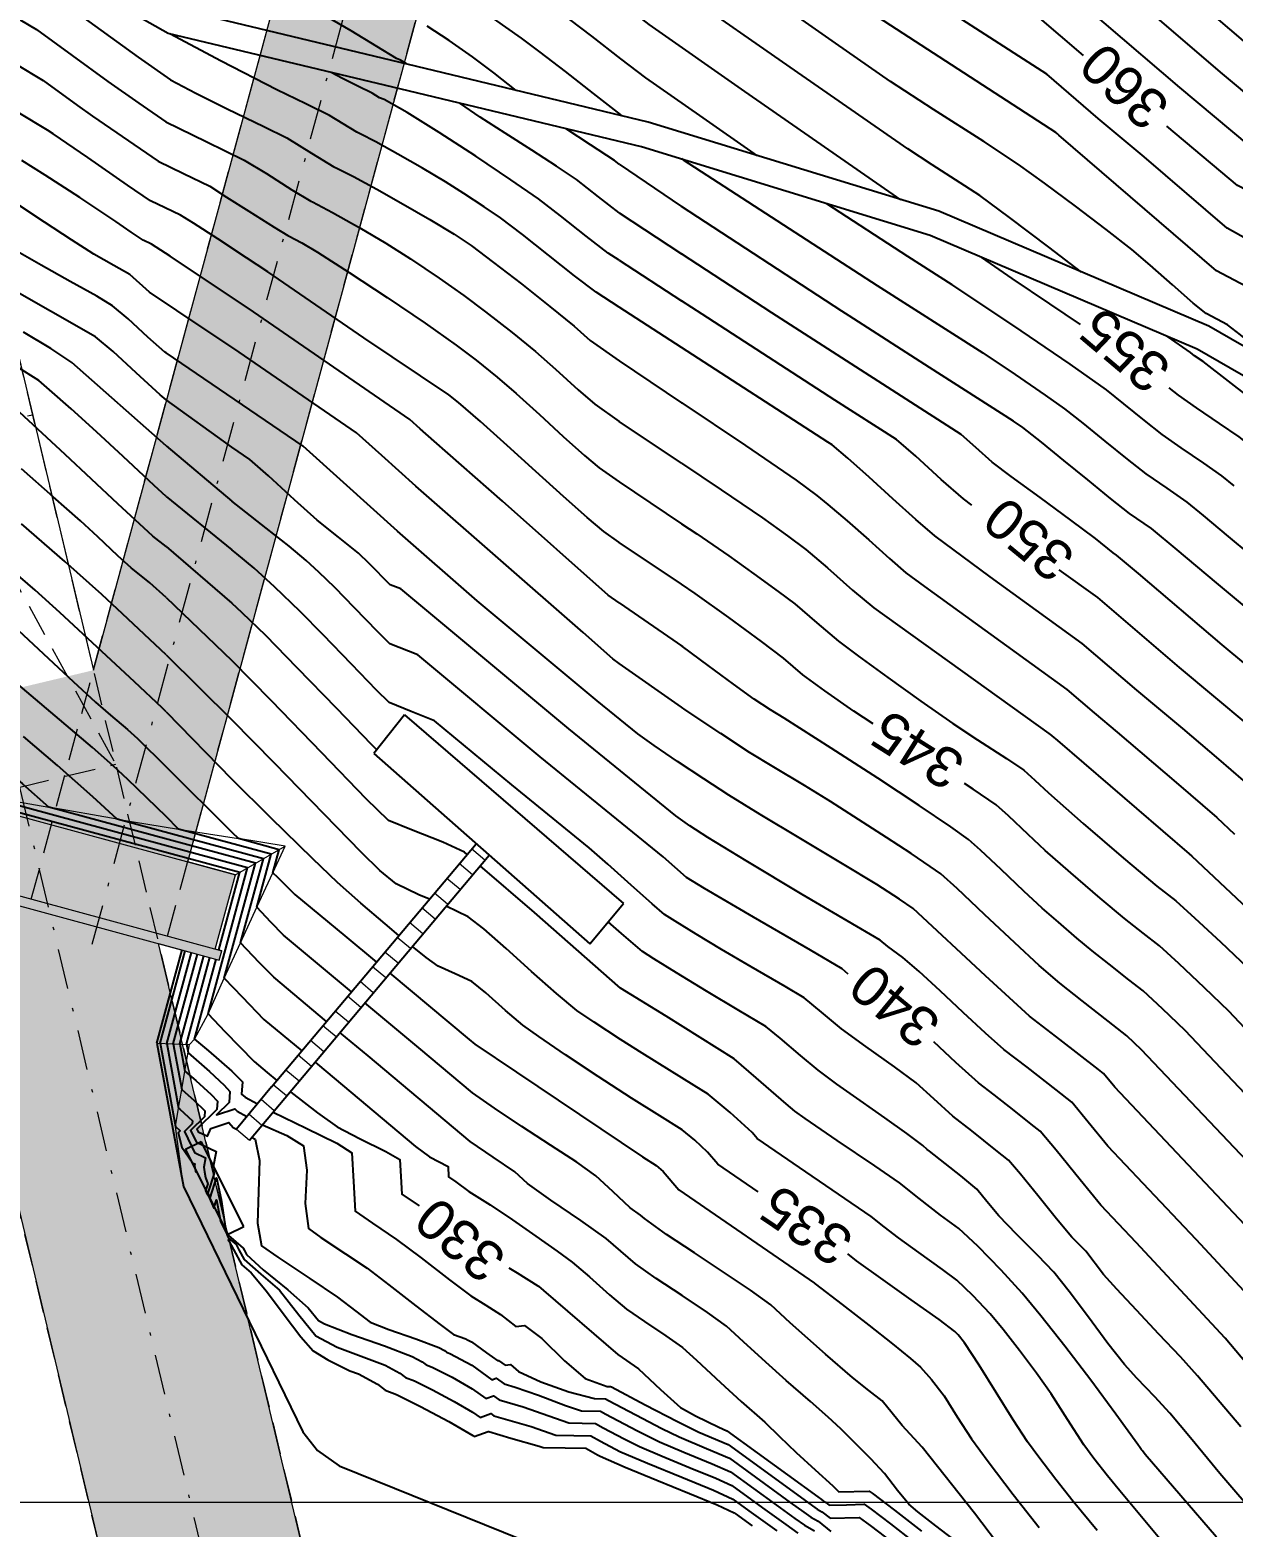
# Model space of a CAD drawing. Extents: x 61466 to 63015, y 108404 to 110397.
# Drawn here: x 62455.47 to 62492.95, y 109204.29 to 109250.95 of the extents above; entities that cross this region are included whole.
import ezdxf
from ezdxf import colors
from ezdxf.entities.mleader import LeaderData, LeaderLine
from ezdxf.enums import TextEntityAlignment as Align
from ezdxf.math import Vec2, Vec3

# ---------------------------------------------------------------- set-up
doc = ezdxf.new("R2010")
doc.units = 0
doc.header["$LTSCALE"] = 1.000015
doc.header["$MEASUREMENT"] = 0
for name, pattern in [('NASCOSTA', [9.525, 6.35, -3.175]), ('TRATTEGGIATA', [0.75, 0.5, -0.25]), ('TRATTOPUNTO2', [0.5, 0.25, -0.125, 0, -0.125])]:
    doc.linetypes.add(name, pattern=pattern)
for name, color, linetype in [('Bâti', 7, 'Continuous'), ('CANALISATION', 2, 'Continuous'), ('coordinate', 2, 'Continuous'), ('curve livello 5m', 7, 'Continuous'), ('LIN010TR', 2, 'NASCOSTA'), ('LIN018CO', 6, 'Continuous'), ('LIN025CO', 7, 'Continuous'), ('Strade', 7, 'Continuous'), ('TRATTCOLO-30', 253, 'Continuous'), ('TRATTCOLO-32', 255, 'Continuous')]:
    doc.layers.add(name, color=color, linetype=linetype)
doc.layers.add('Colori bordi', color=5, linetype='Continuous', plot=False)
doc.layers.add('no_plot', color=5, linetype='Continuous', plot=False)
doc.layers.add('LINCOLOVERDE-025', color=80, linetype='Continuous', lineweight=25)
doc.layers.add('LINE035', color=1, linetype='Continuous', lineweight=35)
doc.styles.add('ARIAL', font='arial.ttf')

# ---------------------------------------------------------------- blocks, each defined once
blk = doc.blocks.new('CONTORNO')
at = {"layer": 'Colori bordi', "lineweight": 0, "ltscale": 2, "flags": 128}
blk.add_lwpolyline([(25.446, -93.474), (-6.877, 42.135), (-4.985, 41.623), (-4.907, 41.912), (-5.109, 41.967), (-4.481, 44.283), (-5.968, 44.686), (9.426, 101.471, 0.76503), (-27.561, 123.114)], format="xyb", dxfattribs=at)
blk.add_lwpolyline([(-22.578, 81.44), (16.586, -82.868)], dxfattribs=at)
blk.add_lwpolyline([(-28.746, 115.78, -0.121281), (-20.708, 100.164), (-8.908, 50.657), (5.179, 102.622, 0.76503), (-24.477, 119.975)], format="xyb", close=True, dxfattribs=at)

msp = doc.modelspace()

# ---------------------------------------------------------------- hatches: boundary and pattern name
at = {"layer": 'LINCOLOVERDE-025', "linetype": 'Continuous', "lineweight": 0}
h = msp.add_hatch(color=256, dxfattribs=at)
h.dxf.hatch_style = 1
h.paths.add_polyline_path([(62469.347, 109181.053), (62466.351, 109180.339), (62478.858, 109127.863), (62481.854, 109128.577)])
h.paths.add_polyline_path([(62466.351, 109180.339), (62463.354, 109179.625), (62475.862, 109127.149), (62478.858, 109127.863)])
h.paths.add_polyline_path([(62454.447, 109230.282), (62451.45, 109229.568), (62463.354, 109179.625), (62466.351, 109180.339)])
h.paths.add_polyline_path([(62457.443, 109230.996), (62454.447, 109230.282), (62466.351, 109180.339), (62469.347, 109181.053)])
at = {"layer": 'TRATTCOLO-30', "linetype": 'Continuous', "lineweight": 0}
h = msp.add_hatch(color=256, dxfattribs=at)
h.dxf.hatch_style = 1
h.paths.add_polyline_path([(62466.61, 109256.403), (62464.486, 109256.979), (62457.443, 109230.996), (62458.509, 109226.522)])
h.paths.add_polyline_path([(62468.733, 109255.827), (62466.61, 109256.403), (62458.509, 109226.522), (62459.474, 109222.475), (62461.365, 109221.962), (62461.444, 109222.251), (62461.241, 109222.306), (62461.869, 109224.623), (62460.383, 109225.026)])
h.paths.add_polyline_path([(62475.777, 109281.81, 0.573227), (62448.933, 109309.148), (62449.07, 109306.909, -0.580111), (62473.653, 109282.386), (62466.61, 109256.403), (62468.733, 109255.827)])
h.paths.add_polyline_path([(62473.653, 109282.386, 0.580111), (62449.07, 109306.909), (62449.208, 109304.66, -0.588798), (62471.53, 109282.961), (62464.486, 109256.979), (62466.61, 109256.403)], flags=17)
h.paths.add_polyline_path([(62449.208, 109304.66), (62449.07, 109306.909, 0.128077), (62440.332, 109301.884), (62433.913, 109295.575, -0.017364), (62435.492, 109293.853), (62437.604, 109296.119), (62441.874, 109300.314, -0.121501)])
h.paths.add_polyline_path([(62449.07, 109306.909), (62448.933, 109309.148, 0.133332), (62438.79, 109303.453), (62434.52, 109299.257), (62432.398, 109297.023, -0.015566), (62433.913, 109295.575), (62440.332, 109301.884, -0.128077)])
h.paths.add_polyline_path([(62433.852, 109295.516), (62433.913, 109295.575, 0.015566), (62432.398, 109297.023), (62430.276, 109294.789, 0.166431), (62425.671, 109281.166), (62427.872, 109281.519, -0.197704)])
h.paths.add_polyline_path([(62433.376, 109291.584), (62435.492, 109293.853, 0.017363), (62433.913, 109295.575, 0.198805), (62427.872, 109281.519), (62430.081, 109281.872, -0.147156)])
h.paths.add_polyline_path([(62430.084, 109280.555, -0.018506), (62430.081, 109281.872), (62427.872, 109281.519, 0.01312), (62427.886, 109280.469), (62428.17, 109273.211, -0.032081), (62430.373, 109273.156)])
h.paths.add_polyline_path([(62427.886, 109280.469, -0.01312), (62427.872, 109281.519), (62425.671, 109281.166, 0.008818), (62425.687, 109280.383), (62425.977, 109272.984, -0.032081), (62428.17, 109273.211)])

# ---------------------------------------------------------------- linework, layer by layer
at = {"layer": 'Bâti', "linetype": 'Continuous'}
for p, q in [((62467.142, 109229.61), (62466.18, 109228.398)), ((62467.142, 109229.61), (62473.964, 109223.723)), ((62466.18, 109228.398), (62472.912, 109222.472)), ((62462.993, 109218.008), (62469.37, 109225.59)), ((62463.407, 109217.661), (62469.775, 109225.233)), ((62472.912, 109222.472), (62473.964, 109223.723)), ((62462.993, 109218.008), (62461.898, 109216.694)), ((62462.311, 109216.346), (62463.407, 109217.661)), ((62460.315, 109216.066), (62460.799, 109216.309)), ((62461.646, 109213.415), (62460.315, 109216.066)), ((62462.13, 109213.658), (62460.799, 109216.309)), ((62461.646, 109213.415), (62462.13, 109213.658))]:
    msp.add_line(p, q, dxfattribs=at)
at = {"layer": 'CANALISATION', "linetype": 'Continuous', "lineweight": 0}
for p, q in [((62469.639, 109225.079), (62469.225, 109225.427)), ((62469.253, 109224.62), (62468.839, 109224.967)), ((62468.867, 109224.161), (62468.453, 109224.508)), ((62468.481, 109223.701), (62468.067, 109224.048)), ((62468.095, 109223.242), (62467.681, 109223.589)), ((62467.709, 109222.782), (62467.295, 109223.13)), ((62467.323, 109222.323), (62466.91, 109222.67)), ((62466.937, 109221.863), (62466.524, 109222.211)), ((62466.551, 109221.404), (62466.138, 109221.751)), ((62466.165, 109220.944), (62465.752, 109221.292)), ((62465.779, 109220.485), (62465.366, 109220.832)), ((62465.394, 109220.026), (62464.98, 109220.373)), ((62465.008, 109219.566), (62464.594, 109219.913)), ((62464.622, 109219.107), (62464.208, 109219.454)), ((62464.236, 109218.647), (62463.822, 109218.995)), ((62463.85, 109218.188), (62463.436, 109218.535)), ((62463.464, 109217.729), (62463.05, 109218.076)), ((62463.079, 109217.268), (62462.668, 109217.614)), ((62462.695, 109216.807), (62462.282, 109217.154))]:
    msp.add_line(p, q, dxfattribs=at)
at = {"layer": 'coordinate', "linetype": 'Continuous', "lineweight": 0}
msp.add_line((62340.187, 109205.071), (62522.9, 109205.071), dxfattribs=at)
at = {"layer": 'curve livello 5m', "color": 2}
for q in [(62460.497, 109222.197), (62460.1, 109217.351)]:
    msp.add_line((62459.729, 109219.364), q, dxfattribs=at)
at = {"layer": 'curve livello 5m', "color": 2, "flags": 128}
for points in [[(62482.605, 109245.662), (62477.746, 109249.035), (62474.765, 109251.123), (62474.264, 109251.51), (62473.804, 109251.863), (62468.769, 109255.187), (62468.566, 109255.322), (62468.529, 109255.346), (62464.288, 109257.948), (62463.443, 109258.398), (62462.45, 109258.908), (62461.756, 109259.285), (62460.798, 109259.902), (62459.84, 109260.564), (62459.033, 109261.162), (62458.528, 109261.588), (62458.012, 109262.243), (62457.444, 109263.116), (62457.132, 109263.755), (62456.612, 109264.892), (62456.171, 109265.86)], [(62488.299, 109250.155), (62486.864, 109251.385)], [(62473.83, 109243.777), (62473.488, 109244), (62472.802, 109244.526), (62472.002, 109245.163), (62471.312, 109245.692), (62470.455, 109246.284), (62469.358, 109247.013), (62468.216, 109247.752), (62467.218, 109248.375), (62466.501, 109248.78), (62466.361, 109248.836), (62466.131, 109248.978), (62465.682, 109249.197), (62465.21, 109249.441), (62464.854, 109249.631)], [(62473.83, 109234.979), (62473.813, 109234.991), (62473.347, 109235.316), (62472.824, 109235.756), (62472.089, 109236.412), (62471.23, 109237.191), (62470.339, 109238.001), (62469.506, 109238.749), (62468.821, 109239.343), (62468.521, 109239.578), (62465.874, 109241.351), (62462.88, 109243.411), (62462.217, 109243.854), (62461.321, 109244.438), (62460.559, 109244.928), (62460.16, 109245.176), (62459.684, 109245.408), (62459.227, 109245.63), (62458.505, 109246.119), (62457.267, 109246.979), (62456.192, 109247.717), (62456.016, 109247.832), (62455.097, 109248.376)], [(62502.222, 109239.259), (62499.875, 109241.163), (62499.103, 109241.788), (62498.544, 109242.281), (62497.86, 109242.899), (62497.225, 109243.472), (62496.813, 109243.828), (62496.813, 109243.828), (62496.318, 109244.188), (62495.672, 109244.63), (62495.067, 109245.02), (62495.067, 109245.02), (62494.435, 109245.376), (62493.39, 109245.946), (62493.39, 109245.946), (62493.095, 109246.101), (62492.835, 109246.326), (62490.891, 109247.952)], [(62473.83, 109243.777), (62475.77, 109242.51)], [(62488.201, 109241.772), (62487.241, 109242.415), (62486.071, 109243.204), (62485.131, 109243.857)], [(62484.81, 109236.143), (62484.554, 109236.333), (62483.863, 109236.939), (62483.071, 109237.664), (62482.471, 109238.182), (62480.548, 109239.418), (62476.409, 109242.093), (62475.77, 109242.51)], [(62459.706, 109237.99), (62456.775, 109240.582), (62456.118, 109241.019), (62455.267, 109241.535)], [(62513.681, 109217.04), (62510.183, 109221.758), (62509.933, 109222.092), (62507.364, 109224.77), (62505.736, 109226.452), (62505.565, 109226.615), (62501.197, 109230.684), (62500.948, 109230.962), (62500.126, 109231.929), (62499.171, 109233.069), (62498.401, 109233.973), (62498.114, 109234.289), (62497.95, 109234.417), (62497.768, 109234.56), (62493.93, 109237.657), (62493.741, 109237.804), (62493.143, 109238.267), (62492.535, 109238.69), (62491.815, 109239.177), (62491.25, 109239.571), (62490.966, 109239.8)], [(62459.706, 109237.99), (62461.76, 109236.262)], [(62480.964, 109221.527), (62480.775, 109221.686), (62479.791, 109222.27), (62478.014, 109223.296), (62476.481, 109224.192), (62475.927, 109224.533), (62475.193, 109225.181), (62471.365, 109228.293), (62467.549, 109231.475), (62466.678, 109231.822), (62466.291, 109232.208), (62465.583, 109232.944), (62464.964, 109233.576), (62464.467, 109234.054), (62464.078, 109234.414), (62463.541, 109234.858), (62462.827, 109235.424), (62462.043, 109236.038), (62461.76, 109236.262)], [(62475.77, 109233.675), (62473.83, 109234.979)], [(62459.706, 109229.699), (62459.586, 109229.821), (62458.721, 109230.639), (62456.402, 109232.8), (62455.625, 109233.487), (62454.72, 109234.279)], [(62481.738, 109229.32), (62481.133, 109229.721), (62480.232, 109230.355), (62479.551, 109230.857), (62478.947, 109231.375), (62478.264, 109231.891), (62477.243, 109232.636), (62476.191, 109233.388), (62475.77, 109233.675)], [(62493.424, 109229.299), (62491.286, 109231.081), (62488.738, 109233.258), (62487.54, 109234.125)], [(62459.706, 109229.699), (62461.76, 109227.604)], [(62466.963, 109222.729), (62466.531, 109223.088), (62465.777, 109223.734), (62465.048, 109224.38), (62464.281, 109225.113), (62462.971, 109226.399), (62461.76, 109227.604)], [(62495.3, 109217.746), (62492.819, 109220.367), (62492.068, 109221.099), (62491.268, 109221.853), (62490.658, 109222.403), (62490.15, 109222.803), (62489.572, 109223.255), (62488.812, 109223.894), (62487.899, 109224.679), (62487.105, 109225.377), (62486.571, 109225.874), (62485.956, 109226.456), (62485.576, 109226.803), (62484.861, 109227.29), (62484.591, 109227.465)], [(62461.016, 109220.291), (62462.25, 109224.841), (62454.432, 109226.96), (62454.361, 109226.7)], [(62478.157, 109214.742), (62476.905, 109215.605), (62476.582, 109215.979), (62476.186, 109216.344), (62475.787, 109216.672), (62475.094, 109217.107), (62474.206, 109217.657), (62473.169, 109218.336), (62472.155, 109219.011), (62471.321, 109219.577), (62470.827, 109219.928), (62470.288, 109220.386), (62469.674, 109220.937), (62469.238, 109221.296), (62468.716, 109221.534), (62468.186, 109221.775), (62467.811, 109222.046), (62467.382, 109222.387)], [(62461.016, 109220.291), (62461.537, 109219.74), (62462.451, 109218.797), (62462.451, 109218.797), (62462.855, 109218.46), (62463.159, 109218.205)], [(62500.22, 109201.179), (62496.869, 109205.139), (62496.443, 109205.654), (62496.085, 109206.14), (62494.754, 109207.751), (62492.711, 109210.177), (62489.939, 109213.161), (62488.838, 109214.326), (62488.186, 109215.112), (62487.442, 109216.037), (62486.941, 109216.626), (62486.665, 109216.852), (62486.131, 109217.278), (62485.509, 109217.759), (62485.02, 109218.14), (62484.319, 109218.771), (62483.626, 109219.418)], [(62463.572, 109217.858), (62463.592, 109217.841), (62464.431, 109217.199), (62465.043, 109216.762), (62465.043, 109216.762), (62465.737, 109216.396), (62466.554, 109215.999), (62466.992, 109215.743), (62466.992, 109215.743), (62467.026, 109215.213), (62467.056, 109214.67), (62467.056, 109214.67), (62467.594, 109214.305)], [(62488.725, 109204.179), (62487.975, 109205.083), (62487.432, 109205.776), (62486.905, 109206.465), (62486.552, 109206.943), (62486.098, 109207.637), (62485.569, 109208.487), (62485.041, 109209.338), (62484.586, 109210.032), (62484.394, 109210.282), (62484.29, 109210.389), (62483.792, 109210.761), (62482.929, 109211.373), (62481.98, 109212.044), (62481.225, 109212.593), (62480.951, 109212.809)], [(62470.387, 109212.37), (62470.645, 109212.216), (62471.288, 109211.807), (62471.288, 109211.807), (62471.305, 109211.794), (62471.315, 109211.795), (62471.466, 109211.662), (62473.78, 109209.665), (62474.425, 109209.224), (62475.116, 109208.582), (62475.737, 109208.013), (62475.737, 109208.013), (62476.201, 109207.757), (62476.927, 109207.399), (62476.927, 109207.399), (62477.186, 109207.289), (62480.012, 109205.231), (62480.132, 109205.145), (62480.194, 109205.101), (62480.26, 109205.065), (62480.373, 109204.974), (62480.913, 109204.986), (62481.461, 109205), (62481.461, 109205), (62481.677, 109204.845), (62482.277, 109204.388), (62482.996, 109203.83)]]:
    msp.add_lwpolyline(points, dxfattribs=at)
at = {"layer": 'LIN010TR', "linetype": 'TRATTOPUNTO2', "lineweight": 0, "ltscale": 5}
msp.add_line((62457.408, 109222.46), (62473.653, 109282.386), dxfattribs=at)
at = {"layer": 'LIN010TR', "linetype": 'TRATTOPUNTO2', "lineweight": 0, "ltscale": 5, "flags": 128}
msp.add_lwpolyline([(62455.145, 109227.352), (62484.936, 109102.366)], dxfattribs=at)
at = {"layer": 'LIN018CO', "lineweight": 0}
for p, q in [((62454.401, 109227.013), (62456.059, 109226.726)), ((62458.187, 109226.356), (62456.059, 109226.726)), ((62458.187, 109226.356), (62460.099, 109226.045)), ((62460.099, 109226.045), (62461.962, 109225.748)), ((62463.42, 109225.512), (62461.962, 109225.748)), ((62461.869, 109224.623), (62463.42, 109225.512)), ((62463.035, 109224.682), (62463.42, 109225.512)), ((62462.537, 109223.607), (62463.035, 109224.682)), ((62462.03, 109222.503), (62462.537, 109223.607)), ((62461.523, 109221.397), (62462.03, 109222.503)), ((62461.016, 109220.291), (62461.523, 109221.397)), ((62460.594, 109219.498), (62461.016, 109220.291)), ((62459.421, 109219.377), (62460.434, 109219.335)), ((62460.295, 109218.501), (62460.434, 109219.335)), ((62460.434, 109219.335), (62460.594, 109219.498)), ((62460.198, 109217.923), (62460.295, 109218.501)), ((62460.1, 109217.351), (62460.198, 109217.923)), ((62460.003, 109216.771), (62460.1, 109217.351)), ((62460.246, 109214.907), (62460.003, 109216.771))]:
    msp.add_line(p, q, dxfattribs=at)
at = {"layer": 'LIN025CO', "linetype": 'TRATTEGGIATA', "lineweight": 0, "ltscale": 2}
for p, q in [((62455.508, 109223.86), (62471.53, 109282.961)), ((62459.755, 109222.709), (62475.777, 109281.81)), ((62445.642, 109280.503), (62491.953, 109086.211)), ((62439.65, 109279.075), (62483.092, 109096.816)), ((62449.552, 109237.533), (62455.544, 109238.961)), ((62452.548, 109238.247), (62458.141, 109228.066)), ((62452.149, 109226.638), (62458.141, 109228.066))]:
    msp.add_line(p, q, dxfattribs=at)
at = {"layer": 'LIN025CO', "linetype": 'Continuous', "lineweight": 0}
for p, q in [((62454.65, 109226.58), (62461.869, 109224.623)), ((62461.241, 109222.306), (62461.869, 109224.623)), ((62453.741, 109224.029), (62461.365, 109221.962)), ((62453.819, 109224.318), (62461.444, 109222.251)), ((62461.365, 109221.962), (62461.444, 109222.251)), ((62461.898, 109216.694), (62462.311, 109216.346))]:
    msp.add_line(p, q, dxfattribs=at)
at = {"layer": 'no_plot'}
for p, q in [((62454.572, 109226.715), (62462.004, 109224.7)), ((62461.347, 109222.277), (62462.004, 109224.7)), ((62459.524, 109219.373), (62460.304, 109222.25)), ((62459.934, 109219.356), (62460.69, 109222.145)), ((62460.139, 109219.347), (62460.883, 109222.093)), ((62460.344, 109219.339), (62461.076, 109222.04)), ((62460.594, 109219.498), (62461.269, 109221.988)), ((62459.524, 109219.373), (62460.004, 109216.771)), ((62459.934, 109219.356), (62460.198, 109217.923)), ((62460.139, 109219.347), (62460.295, 109218.501)), ((62460.344, 109219.339), (62460.392, 109219.079))]:
    msp.add_line(p, q, dxfattribs=at)
at = {"layer": 'no_plot', "flags": 128}
for points in [[(62497.953, 109245.965), (62497.883, 109246.013), (62496.734, 109246.788), (62495.621, 109247.518), (62494.628, 109248.145), (62494.628, 109248.145), (62493.821, 109248.591), (62492.568, 109249.639), (62486.296, 109255.013), (62485.19, 109255.729), (62482.867, 109257.261), (62476.459, 109261.435), (62474.715, 109262.553), (62473.833, 109263.196), (62472.786, 109263.989), (62471.691, 109264.842), (62470.664, 109265.662), (62469.824, 109266.359)], [(62467.196, 109249.893), (62467.015, 109250.012), (62466.886, 109250.063), (62466.272, 109250.439), (62465.48, 109250.927), (62465.48, 109250.927), (62464.294, 109251.608), (62462.808, 109252.442), (62461.458, 109253.202), (62460.679, 109253.66), (62460.679, 109253.66), (62460.24, 109253.978), (62459.533, 109254.515), (62458.771, 109255.11), (62458.771, 109255.11), (62458.016, 109255.727), (62457.099, 109256.495), (62456.226, 109257.224), (62455.602, 109257.728), (62455.602, 109257.728), (62454.946, 109258.193)], [(62485.897, 109256.901), (62486.009, 109256.829), (62486.011, 109256.827), (62486.012, 109256.826), (62493.839, 109250.12), (62494.186, 109249.831), (62494.409, 109249.707), (62495.002, 109249.327), (62495.707, 109248.854), (62496.405, 109248.369), (62496.975, 109247.955)], [(62501.877, 109241.278), (62500.524, 109242.375), (62500.079, 109242.736), (62499.363, 109243.376), (62498.759, 109243.911), (62498.759, 109243.911), (62498.16, 109244.358), (62497.375, 109244.912), (62496.499, 109245.511), (62495.625, 109246.089), (62494.848, 109246.582), (62494.848, 109246.582), (62494.106, 109246.989), (62493.456, 109247.351), (62493.456, 109247.351), (62491.297, 109249.157), (62486.58, 109253.199)], [(62455.466, 109252.551), (62458.84, 109250.101), (62459.841, 109249.393), (62460.634, 109248.978), (62461.615, 109248.498), (62462.757, 109247.947), (62463.474, 109247.592), (62464.239, 109247.116), (62464.932, 109246.69), (62465.012, 109246.658), (62465.551, 109246.382), (62466.276, 109245.987), (62467.098, 109245.524), (62467.929, 109245.041), (62468.681, 109244.588), (62469.213, 109244.231), (62469.913, 109243.708), (62470.781, 109243.036), (62471.667, 109242.334), (62472.42, 109241.719), (62472.924, 109241.271), (62473.83, 109240.638)], [(62501.817, 109238.04), (62501.343, 109238.257), (62501.212, 109238.34), (62500.957, 109238.546), (62499.226, 109239.951), (62498.127, 109240.841), (62497.509, 109241.384), (62496.735, 109242.08), (62495.949, 109242.787), (62495.295, 109243.363), (62495.295, 109243.363), (62495.026, 109243.584), (62494.315, 109243.973), (62493.458, 109244.391), (62492.768, 109244.772), (62492.768, 109244.772), (62490.182, 109247), (62488.754, 109248.195), (62487.148, 109249.571), (62482.726, 109252.435)], [(62488.233, 109243.404), (62487.213, 109244.184), (62485.99, 109245.11), (62485.061, 109245.788), (62484.453, 109246.188), (62483.575, 109246.753), (62482.824, 109247.242), (62482.824, 109247.242), (62479.155, 109249.789), (62475.846, 109252.108)], [(62454.878, 109251.436), (62455.671, 109250.964), (62457.895, 109249.349), (62458.861, 109248.667), (62459.699, 109248.09), (62460.961, 109247.477), (62462.146, 109246.898), (62462.832, 109246.48), (62463.622, 109245.973), (62464.218, 109245.617), (62464.268, 109245.597), (62464.896, 109245.267), (62465.743, 109244.789), (62466.556, 109244.306), (62467.324, 109243.814), (62468.222, 109243.212), (62468.982, 109242.68), (62469.665, 109242.166), (62470.494, 109241.517), (62471.22, 109240.927), (62471.839, 109240.38), (62472.552, 109239.733), (62473.065, 109239.286), (62473.83, 109238.752)], [(62494.43, 109240.432), (62493.927, 109240.851), (62493.19, 109241.449), (62492.781, 109241.762), (62492.781, 109241.762), (62492.114, 109242.113), (62491.713, 109242.441), (62491.07, 109243.006), (62490.369, 109243.623), (62489.796, 109244.11), (62489.796, 109244.11), (62489.004, 109244.731), (62488.043, 109245.462), (62487.077, 109246.18), (62486.271, 109246.759), (62486.271, 109246.759), (62485.188, 109247.471), (62483.623, 109248.476), (62482.285, 109249.348), (62482.285, 109249.348), (62480.564, 109250.543), (62479.011, 109251.631)], [(62470.619, 109249.068), (62469.921, 109249.615), (62469.251, 109250.119), (62469.251, 109250.119), (62468.528, 109250.621), (62467.84, 109251.075)], [(62469.901, 109251.306), (62470.769, 109250.7), (62471.354, 109250.263), (62472.143, 109249.652), (62473.016, 109248.969), (62473.858, 109248.315), (62473.91, 109248.275)], [(62478.134, 109247.033), (62476.337, 109248.281), (62474.657, 109249.458), (62473.878, 109250.054), (62472.974, 109250.76), (62472.286, 109251.282)], [(62501.298, 109236.943), (62500.783, 109237.163), (62500.28, 109237.408), (62500.28, 109237.408), (62499.998, 109237.587), (62499.449, 109238.031), (62498.577, 109238.739), (62497.151, 109239.893), (62496.663, 109240.324), (62496.067, 109240.861), (62495.555, 109241.314), (62495.555, 109241.314), (62494.855, 109241.905), (62494.244, 109242.408), (62493.904, 109242.673), (62493.904, 109242.673), (62493.165, 109243.061), (62492.441, 109243.443), (62492.441, 109243.443), (62487.529, 109247.675), (62487.483, 109247.713), (62487.432, 109247.757), (62481.904, 109251.338)], [(62473.83, 109242.308), (62473.108, 109242.779), (62472.43, 109243.293), (62471.621, 109243.935), (62470.812, 109244.578), (62470.129, 109245.096), (62470.129, 109245.096), (62469.624, 109245.441), (62468.99, 109245.857), (62468.416, 109246.218), (62468.416, 109246.218), (62467.698, 109246.645), (62466.932, 109247.085), (62466.244, 109247.466), (62465.757, 109247.719), (62465.757, 109247.719), (62465.647, 109247.763), (62464.802, 109248.285), (62464.067, 109248.646), (62463.158, 109249.087), (62463.158, 109249.087), (62461.427, 109249.982), (62459.829, 109250.832)], [(62455.017, 109249.899), (62455.875, 109249.377), (62456.951, 109248.596), (62457.418, 109248.267), (62459.463, 109246.86), (62460.247, 109246.478), (62461.067, 109246.08), (62461.59, 109245.745), (62462.282, 109245.299), (62463.077, 109244.803), (62463.503, 109244.544), (62463.523, 109244.536), (62463.936, 109244.314), (62464.431, 109244.024), (62465.415, 109243.397), (62466.599, 109242.616), (62467.778, 109241.814), (62468.751, 109241.129), (62469.372, 109240.656), (62470.021, 109240.135), (62470.614, 109239.618), (62471.339, 109238.964), (62472.085, 109238.285), (62472.744, 109237.693), (62473.206, 109237.301), (62473.83, 109236.865)], [(62473.83, 109245.251), (62473.183, 109245.753), (62472.496, 109246.288), (62472.496, 109246.288), (62471.875, 109246.71), (62471.103, 109247.208), (62470.279, 109247.734), (62469.5, 109248.238), (62468.864, 109248.668), (62468.864, 109248.668), (62468.864, 109248.668)], [(62473.83, 109246.767), (62473.679, 109246.884), (62472.931, 109247.375), (62472.174, 109247.871)], [(62473.83, 109233.098), (62473.488, 109233.331), (62473.488, 109233.331), (62470.187, 109236.268), (62468.057, 109238.131), (62467.625, 109238.521), (62467.303, 109238.811), (62467.303, 109238.811), (62462.433, 109242.162), (62459.831, 109243.902), (62459.254, 109244.273), (62458.992, 109244.4), (62458.622, 109244.653), (62458.14, 109244.986), (62458.14, 109244.986), (62457.02, 109245.726), (62455.936, 109246.431), (62455.213, 109246.888)], [(62473.83, 109246.767), (62475.77, 109245.448)], [(62475.77, 109246.942), (62475.823, 109246.906), (62481.864, 109242.992), (62485.157, 109240.884), (62486.161, 109240.214), (62487.105, 109239.57), (62487.706, 109239.147), (62488.276, 109238.7), (62488.964, 109238.137), (62489.655, 109237.57), (62490.237, 109237.114), (62490.887, 109236.666), (62491.511, 109236.235), (62492.019, 109235.816), (62492.799, 109235.159), (62493.473, 109234.598)], [(62460.041, 109242.212), (62459.192, 109242.78), (62458.575, 109243.328), (62458.075, 109243.615), (62457.455, 109243.965), (62457.455, 109243.965), (62456.757, 109244.41), (62455.923, 109244.961), (62455.093, 109245.509)], [(62493.5, 109232.838), (62492.44, 109233.72), (62491.216, 109234.753), (62490.416, 109235.411), (62490.416, 109235.411), (62489.73, 109235.885), (62489.134, 109236.349), (62488.426, 109236.926), (62487.683, 109237.537), (62486.981, 109238.108), (62486.399, 109238.561), (62486.399, 109238.561), (62486.114, 109238.755), (62483.494, 109240.432), (62480.99, 109242.042), (62480.767, 109242.186), (62475.77, 109245.448)], [(62492.985, 109236.743), (62492.605, 109237.059), (62492.605, 109237.059), (62492.046, 109237.452), (62491.339, 109237.927), (62490.743, 109238.343), (62490.743, 109238.343), (62490.193, 109238.779), (62489.555, 109239.304), (62489.014, 109239.732), (62489.014, 109239.732), (62487.878, 109240.532), (62486.096, 109241.747), (62484.201, 109243.013), (62484.201, 109243.013), (62482.823, 109243.896), (62480.294, 109245.534)], [(62473.83, 109245.251), (62475.77, 109243.979)], [(62459.706, 109240.888), (62459.671, 109240.911), (62459.135, 109241.379), (62458.525, 109241.945), (62458.043, 109242.358), (62458.043, 109242.358), (62457.554, 109242.651), (62456.722, 109243.115), (62455.812, 109243.62), (62455.086, 109244.039)], [(62494.154, 109230.505), (62492.613, 109231.788), (62490.012, 109234.011), (62489.322, 109234.587), (62489.223, 109234.656), (62488.667, 109235.103), (62487.897, 109235.677), (62486.942, 109236.376), (62486.044, 109237.032), (62485.45, 109237.482), (62485.45, 109237.482), (62484.941, 109237.937), (62484.479, 109238.345), (62484.479, 109238.345), (62480.769, 109240.73), (62478.588, 109242.139), (62475.77, 109243.979)], [(62459.706, 109239.423), (62459.523, 109239.58), (62458.781, 109240.265), (62458.064, 109240.925), (62457.51, 109241.388), (62457.51, 109241.388), (62453.222, 109243.825)], [(62473.83, 109231.21), (62473.629, 109231.346), (62472.707, 109232.167), (62467.488, 109236.73), (62466.431, 109237.686), (62465.643, 109238.396), (62465.643, 109238.396), (62461.986, 109240.912), (62460.041, 109242.212)], [(62475.77, 109241.051), (62473.83, 109242.308)], [(62514.81, 109217.787), (62511.087, 109222.739), (62510.384, 109223.452), (62507.194, 109226.747), (62505.282, 109228.567), (62502.265, 109231.378), (62501.929, 109231.745), (62501.439, 109232.3), (62501.439, 109232.3), (62500.916, 109232.915), (62500.309, 109233.64), (62499.82, 109234.214), (62499.82, 109234.214), (62499.269, 109234.831), (62498.924, 109235.199), (62498.924, 109235.199), (62498.412, 109235.6), (62497.843, 109236.046), (62495.94, 109237.581), (62494.999, 109238.311), (62492.02, 109240.619), (62491.757, 109240.8), (62491.628, 109240.904), (62490.909, 109241.395)], [(62493.675, 109213.34), (62489.266, 109218.003), (62488.914, 109218.43), (62488.764, 109218.551), (62487.561, 109219.482), (62486.614, 109220.218), (62486.614, 109220.218), (62485.238, 109221.472), (62482.989, 109223.568), (62482.561, 109223.858), (62481.85, 109224.316), (62481.85, 109224.316), (62480.789, 109224.966), (62479.49, 109225.743), (62478.22, 109226.504), (62477.241, 109227.106), (62477.241, 109227.106), (62476.466, 109227.609), (62475.647, 109228.154), (62474.917, 109228.651), (62474.408, 109229.011), (62474.408, 109229.011), (62473.141, 109230.041), (62469.401, 109233.159), (62466.919, 109235.329), (62466.919, 109235.329), (62465.237, 109236.851), (62463.983, 109237.981), (62463.983, 109237.981), (62459.706, 109240.888)], [(62493.276, 109227.558), (62492.507, 109228.226), (62491.385, 109229.183), (62491.385, 109229.183), (62489.958, 109230.373), (62488.258, 109231.826), (62485.389, 109233.902), (62483.657, 109235.183), (62483.066, 109235.692), (62482.354, 109236.337), (62481.617, 109237.011), (62480.954, 109237.608), (62480.463, 109238.02), (62480.463, 109238.02), (62480.327, 109238.107), (62475.77, 109241.051)], [(62459.706, 109236.413), (62459.337, 109236.752), (62458.373, 109237.656), (62457.539, 109238.43), (62457.539, 109238.43), (62456.747, 109239.142), (62456.08, 109239.732), (62455.74, 109240.021), (62455.74, 109240.021), (62455.046, 109240.459)], [(62473.83, 109240.638), (62475.77, 109239.332)], [(62461.76, 109237.953), (62459.706, 109239.423)], [(62475.77, 109239.332), (62475.778, 109239.326), (62477.759, 109238), (62479.34, 109236.919), (62479.989, 109236.445), (62480.329, 109236.161), (62480.926, 109235.649), (62481.602, 109235.063), (62482.254, 109234.482), (62482.761, 109234.034), (62483.342, 109233.604), (62487.777, 109230.395), (62488.631, 109229.665), (62489.347, 109229.068), (62491.186, 109227.498), (62492.447, 109226.403), (62492.998, 109225.885)], [(62459.706, 109234.848), (62459.297, 109235.176), (62459.297, 109235.176), (62458.207, 109236.179), (62456.56, 109237.723), (62455.137, 109239.044)], [(62475.77, 109237.447), (62473.83, 109238.752)], [(62493.575, 109211.347), (62491.807, 109213.25), (62489.052, 109216.164), (62488.439, 109216.912), (62487.928, 109217.528), (62487.928, 109217.528), (62487.447, 109217.915), (62486.535, 109218.62), (62485.817, 109219.179), (62485.817, 109219.179), (62485.241, 109219.688), (62484.55, 109220.328), (62483.832, 109220.999), (62483.175, 109221.605), (62482.668, 109222.047), (62482.668, 109222.047), (62482.197, 109222.385), (62481.962, 109222.582), (62480.933, 109223.185), (62479.524, 109224.005), (62479.524, 109224.005), (62477.781, 109225.051), (62476.593, 109225.78), (62476.593, 109225.78), (62476.029, 109226.15), (62475.591, 109226.453), (62475.591, 109226.453), (62472.253, 109229.167), (62467.023, 109233.528), (62466.692, 109233.66), (62466.04, 109234.327), (62465.702, 109234.646), (62465.078, 109235.146), (62464.415, 109235.677), (62464.415, 109235.677), (62463.71, 109236.309), (62462.898, 109237.057), (62462.322, 109237.566), (62462.322, 109237.566), (62461.76, 109237.953)], [(62475.77, 109237.447), (62477.003, 109236.622), (62478.29, 109235.742), (62479.068, 109235.184), (62479.642, 109234.755), (62480.318, 109234.183), (62481.101, 109233.495), (62481.761, 109232.938), (62487.214, 109229.023), (62487.297, 109228.963), (62487.304, 109228.957), (62487.309, 109228.952), (62487.485, 109228.801), (62491.587, 109225.274), (62491.675, 109225.204), (62494.784, 109222.274)], [(62459.706, 109233.259), (62459.203, 109233.718), (62459.203, 109233.718), (62458.622, 109234.183), (62458.208, 109234.564), (62457.583, 109235.151), (62457.043, 109235.652), (62457.043, 109235.652), (62456.193, 109236.404), (62455.202, 109237.27)], [(62473.83, 109236.865), (62475.77, 109235.563)], [(62459.706, 109236.413), (62461.76, 109234.746)], [(62459.706, 109231.475), (62458.352, 109232.755), (62457.704, 109233.359), (62456.55, 109234.38), (62455.205, 109235.557)], [(62475.77, 109235.563), (62476.246, 109235.244), (62477.241, 109234.565), (62478.025, 109234.005), (62478.785, 109233.449), (62479.295, 109233.065), (62479.981, 109232.476), (62480.656, 109231.898), (62481.279, 109231.429), (62482.194, 109230.765), (62483.231, 109230.027), (62484.225, 109229.335), (62484.996, 109228.827), (62485.894, 109228.247), (62486.438, 109227.881), (62486.775, 109227.568), (62487.2, 109227.171), (62488.286, 109226.216), (62489.538, 109225.139), (62490.58, 109224.264), (62491.167, 109223.804), (62491.766, 109223.267), (62492.561, 109222.527), (62493.412, 109221.716)], [(62459.706, 109234.848), (62461.76, 109233.086)], [(62493.193, 109207.409), (62491.847, 109209.007), (62491.312, 109209.592), (62490.64, 109210.307), (62489.942, 109211.046), (62489.33, 109211.7), (62488.914, 109212.164), (62488.914, 109212.164), (62488.364, 109212.884), (62487.934, 109213.323), (62487.451, 109213.897), (62486.872, 109214.62), (62486.329, 109215.294), (62485.955, 109215.723), (62485.955, 109215.723), (62485.567, 109216.042), (62484.814, 109216.642), (62484.814, 109216.642), (62484.223, 109217.1), (62483.633, 109217.639), (62483.082, 109218.139), (62483.082, 109218.139), (62482.408, 109218.634), (62481.508, 109219.265), (62480.749, 109219.816), (62480.749, 109219.816), (62480.127, 109220.34), (62479.588, 109220.789), (62479.588, 109220.789), (62478.999, 109221.139), (62477.936, 109221.753), (62477.019, 109222.289), (62477.019, 109222.289), (62476.228, 109222.767), (62475.569, 109223.173), (62475.239, 109223.384), (62475.239, 109223.384), (62474.854, 109223.712), (62474.197, 109224.298), (62473.473, 109224.946), (62472.887, 109225.459), (62472.887, 109225.459), (62470.477, 109227.419), (62468.075, 109229.421), (62467.35, 109229.708), (62466.664, 109229.985), (62466.664, 109229.985), (62466.269, 109230.372), (62465.488, 109231.18), (62464.601, 109232.101), (62463.888, 109232.825), (62463.888, 109232.825), (62463.083, 109233.6), (62462.453, 109234.182), (62462.453, 109234.182), (62461.91, 109234.628), (62461.76, 109234.746)], [(62459.706, 109233.259), (62461.76, 109231.3)], [(62466.274, 109228.516), (62466.104, 109228.682), (62465.024, 109229.8), (62463.797, 109231.073), (62462.813, 109232.074), (62462.813, 109232.074), (62462.081, 109232.783), (62461.76, 109233.086)], [(62473.83, 109233.098), (62475.804, 109231.731)], [(62455.1, 109232.241), (62455.89, 109231.507), (62456.809, 109230.643), (62457.507, 109229.998), (62457.507, 109229.998), (62457.974, 109229.598), (62458.504, 109229.146), (62458.504, 109229.146), (62458.822, 109228.863), (62459.706, 109227.985)], [(62459.706, 109231.475), (62461.76, 109229.45)], [(62495.209, 109215.809), (62491.461, 109219.767), (62490.757, 109220.447), (62490.149, 109221.003), (62490.149, 109221.003), (62489.712, 109221.351), (62489.092, 109221.83), (62488.565, 109222.246), (62488.565, 109222.246), (62488.086, 109222.648), (62487.511, 109223.143), (62487.011, 109223.582), (62487.011, 109223.582), (62486.439, 109224.112), (62485.732, 109224.78), (62485.09, 109225.385), (62484.713, 109225.725), (62484.713, 109225.725), (62484.159, 109226.119), (62483.169, 109226.784), (62481.882, 109227.63), (62480.434, 109228.565), (62478.965, 109229.5), (62478.965, 109229.5), (62478.539, 109229.759), (62478.032, 109230.099), (62477.391, 109230.561), (62476.601, 109231.144), (62475.804, 109231.731), (62475.77, 109231.756)], [(62469.088, 109225.255), (62469.004, 109225.327), (62468.333, 109225.632), (62467.357, 109226.019), (62466.637, 109226.31), (62466.637, 109226.31), (62465.939, 109226.992), (62464.56, 109228.42), (62462.994, 109230.045), (62461.76, 109231.3)], [(62475.77, 109229.844), (62473.83, 109231.21)], [(62459.706, 109226.436), (62458.521, 109227.594), (62458.057, 109228.014), (62457.413, 109228.584), (62456.252, 109229.578), (62454.893, 109230.731)], [(62495.118, 109213.871), (62490.103, 109219.168), (62489.641, 109219.603), (62489.066, 109220.061), (62488.251, 109220.69), (62487.558, 109221.237), (62487.558, 109221.237), (62486.917, 109221.788), (62486.153, 109222.495), (62485.21, 109223.386), (62484.354, 109224.193), (62483.851, 109224.646), (62483.851, 109224.646), (62483.519, 109224.882), (62482.926, 109225.281), (62482.155, 109225.787), (62481.288, 109226.348), (62480.408, 109226.908), (62480.408, 109226.908), (62479.599, 109227.401), (62478.645, 109227.971), (62477.89, 109228.432), (62477.89, 109228.432), (62476.992, 109229.021), (62475.884, 109229.766), (62475.77, 109229.844)], [(62453.007, 109229.277), (62453.055, 109229.242), (62453.705, 109228.762), (62453.705, 109228.762), (62454.048, 109228.476), (62454.613, 109227.994), (62455.229, 109227.46), (62455.229, 109227.46), (62456.059, 109226.726)], [(62467.913, 109223.858), (62467.581, 109223.994), (62466.877, 109224.334), (62466.877, 109224.334), (62466.372, 109224.753), (62465.802, 109225.313), (62463.082, 109228.099), (62461.76, 109229.45)], [(62458.187, 109226.356), (62457.425, 109227.046), (62456.321, 109228.022), (62455.266, 109228.935)], [(62459.706, 109227.985), (62461.76, 109225.947)], [(62461.523, 109221.397), (62462.495, 109224.981), (62456.059, 109226.726)], [(62462.03, 109222.503), (62462.74, 109225.122), (62458.187, 109226.356)], [(62460.099, 109226.045), (62459.706, 109226.436)], [(62462.537, 109223.607), (62462.986, 109225.263), (62460.099, 109226.045)], [(62461.76, 109225.947), (62461.962, 109225.748)], [(62463.035, 109224.682), (62463.231, 109225.403), (62461.962, 109225.748)], [(62492.437, 109203.979), (62490.218, 109206.555), (62490.13, 109206.661), (62490.104, 109206.692), (62490.056, 109206.755), (62489.99, 109206.859), (62489.307, 109207.811), (62488.519, 109208.872), (62487.71, 109209.931), (62486.968, 109210.872), (62486.379, 109211.583), (62486.379, 109211.583), (62485.727, 109212.298), (62484.999, 109213.042), (62484.415, 109213.592), (62484.415, 109213.592), (62483.834, 109214.01), (62483.17, 109214.535), (62482.558, 109215.017), (62482.558, 109215.017), (62481.789, 109215.547), (62480.62, 109216.336), (62479.617, 109217.02), (62479.617, 109217.02), (62479.3, 109217.248), (62479.025, 109217.478), (62478.097, 109218.289), (62477.406, 109218.889), (62477.406, 109218.889), (62475.288, 109220.209), (62473.865, 109221.084), (62471.185, 109223.449), (62469.497, 109224.902)], [(62463.035, 109224.682), (62463.166, 109224.553), (62463.723, 109224.006), (62465.279, 109222.715), (62466.263, 109221.896)], [(62465.487, 109220.974), (62463.369, 109222.737), (62462.975, 109223.147), (62462.537, 109223.607)], [(62490.775, 109203.802), (62489.427, 109205.42), (62489.04, 109205.887), (62488.616, 109206.431), (62488.304, 109206.849), (62488.304, 109206.849), (62487.796, 109207.647), (62487.288, 109208.445), (62487.288, 109208.445), (62486.828, 109209.083), (62486.299, 109209.788), (62485.788, 109210.443), (62485.386, 109210.933), (62485.386, 109210.933), (62484.849, 109211.51), (62484.352, 109211.99), (62484.352, 109211.99), (62483.901, 109212.322), (62483.162, 109212.845), (62482.529, 109213.301), (62482.529, 109213.301), (62482.086, 109213.651), (62481.678, 109213.973), (62481.678, 109213.973), (62479.448, 109215.492), (62478.125, 109216.405), (62477.971, 109216.583), (62477.286, 109217.214), (62476.597, 109217.78), (62476.597, 109217.78), (62476.168, 109218.057), (62475.398, 109218.532), (62474.544, 109219.057), (62473.864, 109219.483), (62473.864, 109219.483), (62473.043, 109220.025), (62472.512, 109220.392), (62472.512, 109220.392), (62471.871, 109220.922), (62471.095, 109221.609), (62470.301, 109222.324), (62469.604, 109222.935), (62469.121, 109223.311), (62469.121, 109223.311), (62468.438, 109223.644)], [(62493.804, 109204.498), (62492.546, 109205.96), (62491.631, 109207.066), (62490.983, 109207.837), (62490.513, 109208.345), (62489.959, 109208.931), (62489.569, 109209.358), (62489.569, 109209.358), (62489.053, 109210.014), (62488.447, 109210.829), (62487.853, 109211.627), (62487.371, 109212.233), (62487.371, 109212.233), (62486.871, 109212.756), (62486.21, 109213.415), (62485.656, 109213.988), (62485.656, 109213.988), (62485.287, 109214.438), (62484.969, 109214.821), (62484.969, 109214.821), (62484.468, 109215.232), (62483.497, 109216.005), (62483.497, 109216.005), (62483.426, 109216.061), (62483.289, 109216.186), (62482.79, 109216.561), (62482.103, 109217.049), (62481.34, 109217.583), (62480.61, 109218.099), (62480.024, 109218.532), (62480.024, 109218.532), (62479.476, 109218.988), (62478.847, 109219.53), (62478.401, 109219.893), (62478.401, 109219.893), (62477.556, 109220.387), (62476.547, 109220.995), (62475.616, 109221.564), (62474.904, 109222.005), (62474.552, 109222.234), (62474.552, 109222.234), (62473.902, 109222.788), (62473.488, 109223.157)], [(62464.711, 109220.051), (62463.063, 109221.424), (62462.612, 109221.89), (62462.03, 109222.503)], [(62466.678, 109221.55), (62469.155, 109219.488), (62469.332, 109219.339), (62470.623, 109218.468), (62474.548, 109215.831), (62474.978, 109215.564), (62475.194, 109215.375), (62475.686, 109214.805), (62479.914, 109211.888), (62479.919, 109211.885), (62479.92, 109211.884), (62479.935, 109211.874), (62480.779, 109211.229), (62481.609, 109210.584), (62482.344, 109210.002), (62482.906, 109209.544), (62483.217, 109209.274), (62483.217, 109209.274), (62483.554, 109208.886), (62483.949, 109208.375), (62483.949, 109208.375), (62484.363, 109207.726), (62484.8, 109207.038), (62484.8, 109207.038), (62485.323, 109206.329), (62486.104, 109205.307), (62486.91, 109204.278)], [(62461.523, 109221.397), (62462.074, 109220.815), (62462.757, 109220.11), (62462.757, 109220.11), (62463.936, 109219.129)], [(62485.846, 109203.473), (62484.893, 109204.72), (62483.269, 109206.782), (62482.642, 109207.451), (62482.016, 109208.22), (62481.609, 109208.545), (62481.093, 109208.951), (62480.259, 109209.675), (62479.156, 109210.657), (62478.547, 109211.219), (62477.915, 109211.678), (62477.082, 109212.237), (62476.17, 109212.835), (62475.305, 109213.413), (62474.611, 109213.911), (62474.49, 109214.015), (62474.164, 109214.243), (62473.625, 109214.744), (62473.097, 109215.232), (62472.502, 109215.66), (62471.691, 109216.196), (62470.794, 109216.778), (62469.939, 109217.341), (62469.255, 109217.823), (62467.58, 109219.231), (62465.902, 109220.628)], [(62484.437, 109203.762), (62483.695, 109204.327), (62483.128, 109204.768), (62482.848, 109205), (62482.504, 109205.433), (62482.095, 109205.956), (62481.667, 109206.414), (62481.14, 109206.951), (62480.728, 109207.349), (62480.339, 109207.714), (62479.785, 109208.205), (62479.034, 109208.862), (62478.393, 109209.428), (62477.701, 109210.068), (62477.173, 109210.554), (62476.577, 109210.981), (62475.789, 109211.503), (62474.983, 109212.036), (62474.334, 109212.496), (62473.883, 109212.884), (62473.424, 109213.281), (62472.634, 109213.843), (62471.693, 109214.48), (62470.967, 109215.002), (62470.578, 109215.362), (62469.904, 109215.819), (62469.179, 109216.306), (62466.005, 109218.974), (62465.126, 109219.706)], [(62460.594, 109219.498), (62461.027, 109219.133), (62461.762, 109218.499), (62462.088, 109218.171), (62462.088, 109218.171), (62462.056, 109217.779), (62462.176, 109217.691), (62462.557, 109217.485)], [(62460.392, 109219.079), (62460.399, 109219.073), (62461.064, 109218.485), (62461.515, 109218.067), (62461.698, 109217.868), (62461.698, 109217.868), (62461.671, 109217.524), (62461.28, 109217.141), (62461.855, 109217.327), (62461.918, 109217.254), (62462.226, 109217.087)], [(62464.351, 109218.783), (62464.43, 109218.717), (62467.476, 109216.156), (62467.911, 109215.834), (62468.494, 109215.529), (62468.513, 109215.208), (62468.741, 109215.053), (62469.146, 109214.744), (62469.81, 109214.332), (62470.499, 109213.868), (62471.233, 109213.361), (62471.892, 109212.892), (62472.358, 109212.547), (62472.358, 109212.547), (62472.901, 109212.086), (62473.527, 109211.528), (62474.057, 109211.08), (62474.057, 109211.08), (62474.614, 109210.692), (62475.28, 109210.254), (62475.799, 109209.889), (62475.799, 109209.889), (62476.231, 109209.496), (62476.98, 109208.799), (62477.631, 109208.199), (62477.631, 109208.199), (62478.362, 109207.555), (62478.823, 109207.116), (62479.344, 109206.619), (62479.344, 109206.619), (62479.937, 109206.075), (62480.483, 109205.574), (62480.483, 109205.574), (62480.671, 109205.391), (62481.618, 109205.413), (62481.706, 109205.35), (62482.406, 109204.818), (62483.245, 109204.166)], [(62460.295, 109218.501), (62460.635, 109218.204), (62461.114, 109217.769), (62461.308, 109217.564), (62461.308, 109217.564), (62461.287, 109217.3), (62460.665, 109216.691), (62460.706, 109216.606), (62460.995, 109216.47), (62461.102, 109216.715), (62461.665, 109216.898), (62461.795, 109216.747), (62461.898, 109216.694)], [(62460.198, 109217.923), (62460.58, 109217.59), (62460.919, 109217.26), (62460.919, 109217.26), (62460.904, 109217.076), (62460.471, 109216.652), (62460.651, 109216.283), (62461.268, 109215.993), (62461.166, 109215.469), (62461.175, 109215.427), (62461.182, 109215.373), (62461.203, 109215.315), (62461.004, 109214.704), (62461.011, 109214.691), (62461.019, 109214.678), (62461.031, 109214.66), (62461.079, 109214.551), (62461.283, 109215.17), (62461.423, 109214.498), (62461.574, 109213.533), (62461.574, 109213.533), (62461.626, 109213.427), (62461.632, 109213.415), (62461.637, 109213.404), (62461.648, 109213.381), (62462.11, 109212.986), (62462.148, 109212.915), (62462.216, 109212.789), (62462.736, 109212.31), (62463.502, 109211.687), (62464.136, 109211.126), (62464.136, 109211.126), (62464.454, 109210.726), (62464.642, 109210.624), (62465.498, 109210.294), (62466.518, 109209.939), (62467.374, 109209.609), (62467.374, 109209.609), (62467.687, 109209.441), (62467.809, 109209.343), (62467.999, 109209.272), (62468.621, 109208.957), (62469.243, 109208.601), (62469.243, 109208.601), (62469.675, 109208.292), (62469.909, 109208.378), (62470.082, 109208.257), (62470.837, 109208.041), (62471.632, 109207.753), (62472.254, 109207.534), (62473.093, 109207.516), (62473.326, 109207.387), (62473.986, 109207.041), (62474.464, 109206.799), (62475.163, 109206.497), (62476.036, 109206.141), (62476.841, 109205.811), (62477.334, 109205.586), (62478.295, 109204.886), (62479.021, 109204.366), (62479.397, 109204.104)], [(62460.1, 109217.351), (62460.138, 109217.319), (62460.529, 109216.956), (62460.529, 109216.956), (62460.521, 109216.853), (62460.277, 109216.614), (62460.596, 109215.96), (62460.937, 109215.799), (62460.88, 109215.51), (62460.909, 109215.367), (62460.935, 109215.181), (62461.007, 109214.983), (62460.938, 109214.772), (62460.96, 109214.727), (62460.988, 109214.68), (62461.029, 109214.616), (62461.199, 109214.234), (62461.281, 109214.485), (62461.399, 109213.822), (62461.577, 109213.456), (62461.597, 109213.415), (62461.616, 109213.375), (62461.653, 109213.298), (62461.887, 109213.098), (62461.978, 109212.929), (62462.14, 109212.627), (62462.657, 109212.174), (62463.247, 109211.669), (62463.247, 109211.669), (62463.845, 109210.907), (62464.373, 109210.252), (62464.373, 109210.252), (62465.039, 109209.893), (62465.789, 109209.614), (62466.539, 109209.335), (62466.539, 109209.335), (62466.993, 109209.09), (62467.17, 109208.949), (62467.446, 109208.846), (62468.014, 109208.565), (62468.684, 109208.204), (62469.253, 109207.871), (62469.253, 109207.871), (62469.492, 109207.7), (62469.829, 109207.826), (62469.922, 109207.76), (62470.429, 109207.613), (62471.086, 109207.428), (62471.086, 109207.428), (62471.855, 109207.153), (62472.418, 109207.145), (62472.94, 109207.13), (62472.94, 109207.13), (62473.24, 109206.964), (62473.849, 109206.649), (62474.706, 109206.279), (62475.778, 109205.841), (62476.766, 109205.436), (62477.371, 109205.16), (62477.371, 109205.16), (62477.866, 109204.8), (62478.743, 109204.171)], [(62463.043, 109217.224), (62464.078, 109216.719), (62465.025, 109216.251), (62465.491, 109215.957), (62465.491, 109215.957), (62465.547, 109215.056), (62465.598, 109214.133), (62465.598, 109214.133), (62466.135, 109213.764), (62466.893, 109213.255), (62466.893, 109213.255), (62467.655, 109212.678), (62468.537, 109211.992), (62469.2, 109211.495), (62469.2, 109211.495), (62469.673, 109211.202), (62470.132, 109210.917), (62470.132, 109210.917), (62470.603, 109210.545), (62470.88, 109210.577), (62471.42, 109210.166), (62472.118, 109209.469), (62472.764, 109208.923), (62472.764, 109208.923), (62473.452, 109208.676), (62473.554, 109208.674), (62473.582, 109208.659), (62474.634, 109208.103), (62475.645, 109207.58), (62476.311, 109207.249), (62476.311, 109207.249), (62477.223, 109206.863), (62479.582, 109205.145), (62479.854, 109204.95), (62479.995, 109204.852), (62480.143, 109204.769), (62480.399, 109204.565), (62481.304, 109204.586), (62481.648, 109204.339), (62482.341, 109203.809)], [(62460.003, 109216.771), (62460.139, 109216.653), (62460.138, 109216.629), (62460.082, 109216.575), (62460.198, 109216.126), (62460.54, 109215.636), (62460.605, 109215.606), (62460.594, 109215.551), (62460.637, 109215.34)], [(62462.387, 109216.437), (62462.488, 109216.385), (62462.624, 109215.713), (62462.591, 109214.742), (62462.556, 109213.76), (62462.684, 109213.058), (62462.684, 109213.058), (62463.186, 109212.702), (62464.185, 109212.041), (62465.046, 109211.457), (62465.046, 109211.457), (62465.619, 109211.017), (62466.064, 109210.68), (62466.064, 109210.68), (62466.648, 109210.447), (62467.492, 109210.155), (62468.209, 109209.883), (62468.209, 109209.883), (62468.38, 109209.791), (62468.447, 109209.738), (62468.551, 109209.699), (62469.233, 109209.331), (62469.859, 109208.883), (62469.99, 109208.931), (62470.242, 109208.753), (62470.589, 109208.654), (62471.315, 109208.396), (62472.152, 109208.084), (62472.653, 109207.915), (62472.653, 109207.915), (62473.247, 109207.902), (62473.411, 109207.811), (62474.378, 109207.303), (62475.08, 109206.949), (62475.08, 109206.949), (62475.839, 109206.626), (62476.726, 109206.264), (62477.297, 109206.012), (62477.297, 109206.012), (62478.724, 109204.972), (62479.299, 109204.561), (62479.597, 109204.353), (62479.911, 109204.177)], [(62462.715, 109216.831), (62463.474, 109216.496), (62463.99, 109216.171), (62463.99, 109216.171), (62464.094, 109215.415), (62464.043, 109214.379), (62464.141, 109213.595), (62464.141, 109213.595), (62464.53, 109213.32), (62465.303, 109212.808), (62465.969, 109212.356), (62465.969, 109212.356), (62466.649, 109211.844), (62467.488, 109211.19), (62468.244, 109210.604), (62468.669, 109210.296), (62468.669, 109210.296), (62469.044, 109210.157), (62469.074, 109210.141), (62469.086, 109210.132), (62469.104, 109210.125), (62469.223, 109210.061), (62469.69, 109209.72), (62470.042, 109209.474), (62470.042, 109209.474), (62470.07, 109209.484), (62470.275, 109209.34), (62470.444, 109209.359), (62470.693, 109209.141), (62471.381, 109208.817), (62472.255, 109208.504), (62473.053, 109208.295), (62473.053, 109208.295), (62473.4, 109208.288), (62473.496, 109208.235), (62474.344, 109207.787), (62475.159, 109207.366), (62475.696, 109207.099), (62475.696, 109207.099), (62476.552, 109206.74), (62477.26, 109206.438), (62477.26, 109206.438), (62479.153, 109205.058), (62479.576, 109204.755), (62479.796, 109204.602), (62480.027, 109204.473), (62480.425, 109204.155)], [(62461.636, 109213.261), (62461.659, 109213.215), (62461.663, 109213.211), (62461.808, 109212.943), (62462.064, 109212.466), (62462.358, 109212.211), (62462.834, 109211.638), (62463.385, 109210.903), (62463.905, 109210.214), (62464.291, 109209.779), (62464.291, 109209.779), (62464.746, 109209.505), (62465.435, 109209.161), (62465.435, 109209.161), (62465.704, 109209.061), (62466.299, 109208.74), (62466.532, 109208.555), (62466.893, 109208.42), (62467.639, 109208.051), (62468.516, 109207.578), (62469.263, 109207.142), (62469.308, 109207.109), (62469.749, 109207.273), (62469.761, 109207.264), (62470.448, 109207.065), (62471.334, 109206.815), (62471.455, 109206.772), (62472.146, 109206.762), (62472.786, 109206.745), (62473.155, 109206.54), (62473.233, 109206.499), (62474.014, 109206.158), (62475.003, 109205.751), (62476.02, 109205.338), (62476.882, 109204.98), (62477.408, 109204.735), (62477.437, 109204.714), (62477.97, 109204.332)]]:
    msp.add_lwpolyline(points, dxfattribs=at)
at = {"layer": 'Strade', "linetype": 'Continuous'}
for q in [(62460.207, 109222.276), (62460.246, 109214.907)]:
    msp.add_line((62459.421, 109219.377), q, dxfattribs=at)
at = {"layer": 'Strade', "linetype": 'Continuous', "flags": 128}
for points in [[(62522.9, 109216.309), (62520.848, 109217.332), (62519.403, 109220.265), (62518.818, 109221.77), (62515.27, 109225.222), (62511.874, 109228.204), (62505.133, 109233.565), (62500.378, 109237.016), (62492.196, 109241.716), (62483.788, 109245.299), (62474.728, 109248.078), (62466.963, 109249.949), (62460.07, 109251.597), (62455.747, 109254.039), (62453.189, 109255.373)], [(62522.9, 109215.483), (62522.644, 109215.543), (62520.25, 109216.736), (62518.67, 109219.942), (62518.135, 109221.318), (62514.727, 109224.634), (62511.361, 109227.59), (62504.649, 109232.928), (62499.943, 109236.343), (62491.839, 109240.998), (62483.513, 109244.546), (62474.517, 109247.306), (62466.776, 109249.171), (62459.774, 109250.845), (62455.365, 109253.336)], [(62460.246, 109214.907), (62463.965, 109207.26), (62464.425, 109206.672), (62465.106, 109206.201), (62472.482, 109203.218)]]:
    msp.add_lwpolyline(points, dxfattribs=at)

# ---------------------------------------------------------------- block references
at = {"layer": 'TRATTCOLO-32', "linetype": 'Continuous', "lineweight": 0}
msp.add_blockref('CONTORNO', (62466.351, 109180.339), dxfattribs=at)

# ---------------------------------------------------------------- texts
at = {"layer": 'coordinate', "color": 1, "style": 'ARIAL'}
for s, rotation, p in [('360', 136.7099, (62488.931, 109250.642)), ('355', 139.7714, (62488.874, 109242.378)), ('350', 140.5644, (62485.857, 109236.475)), ('345', 147.7916, (62482.222, 109229.807)), ('340', 140.3951, (62481.682, 109221.934)), ('335', 146.0352, (62478.795, 109215.012)), ('330', 139.857, (62468.154, 109214.65))]:
    msp.add_text(s, height=1.25, rotation=rotation, dxfattribs=at).set_placement(p, align=Align.RIGHT)

# ---------------------------------------------------------------- next in the draw order: leaders
at = {"layer": 'LINE035', "linetype": 'Continuous', "lineweight": 0}
ml = msp.add_multileader_mtext('Standard', dxfattribs=at)
ml.set_content('GALERIE DE DECHARGE', color=256, style='ARIAL')
ml.set_leader_properties()
ml.build(insert=Vec2(0, 0))
ml.multileader.update_dxf_attribs({"has_text_frame": 1, "text_left_attachment_type": 2, "text_right_attachment_type": 2, "dogleg_length": 0.36, "arrow_head_size": 5, "scale": 10})
ctx = ml.context
ctx.base_point, ctx.scale, ctx.char_height, ctx.arrow_head_size, ctx.landing_gap_size, ctx.plane_origin, ctx.plane_x_axis, ctx.plane_y_axis = Vec3(62439.728, 109148.65), 10, 3.5, 5, 0.9, Vec3(62442.704, 109152.051), Vec3(0, 1), Vec3(-1, 0)
ctx.left_attachment, ctx.right_attachment = 2, 2
notes = []
notes.append((ctx, [(0, (1, 1, 0), (62439.728, 109145.05), (0, 1), 3.6, [(0, [(62472.423, 109141.58)], 0, [])])]))
ctx.mtext.insert, ctx.mtext.text_direction, ctx.mtext.rotation, ctx.mtext.flow_direction = Vec3(62437.918, 109149.55), Vec3(0, 1), 1.570796, 5
ctx.mtext.has_bg_fill, ctx.mtext.bg_color, ctx.mtext.bg_scale_factor, ctx.mtext.bg_transparency, ctx.mtext.use_window_bg_color = 1, -1073741824, 1.25, 0, 1
for ctx, leaders in notes:
    for number, flags, end, landing, length, lines in leaders:
        leader = LeaderData()
        leader.index, (leader.has_last_leader_line, leader.has_dogleg_vector, leader.attachment_direction) = number, flags
        leader.last_leader_point, leader.dogleg_vector, leader.dogleg_length = Vec3(end), Vec3(landing), length
        for number, points, colour, breaks in lines:
            line = LeaderLine()
            line.index, line.vertices, line.color, line.breaks = number, Vec3.list(points), colors.encode_raw_color(colour), breaks
            leader.lines.append(line)
        ctx.leaders.append(leader)

doc.saveas('drawing.dxf')
